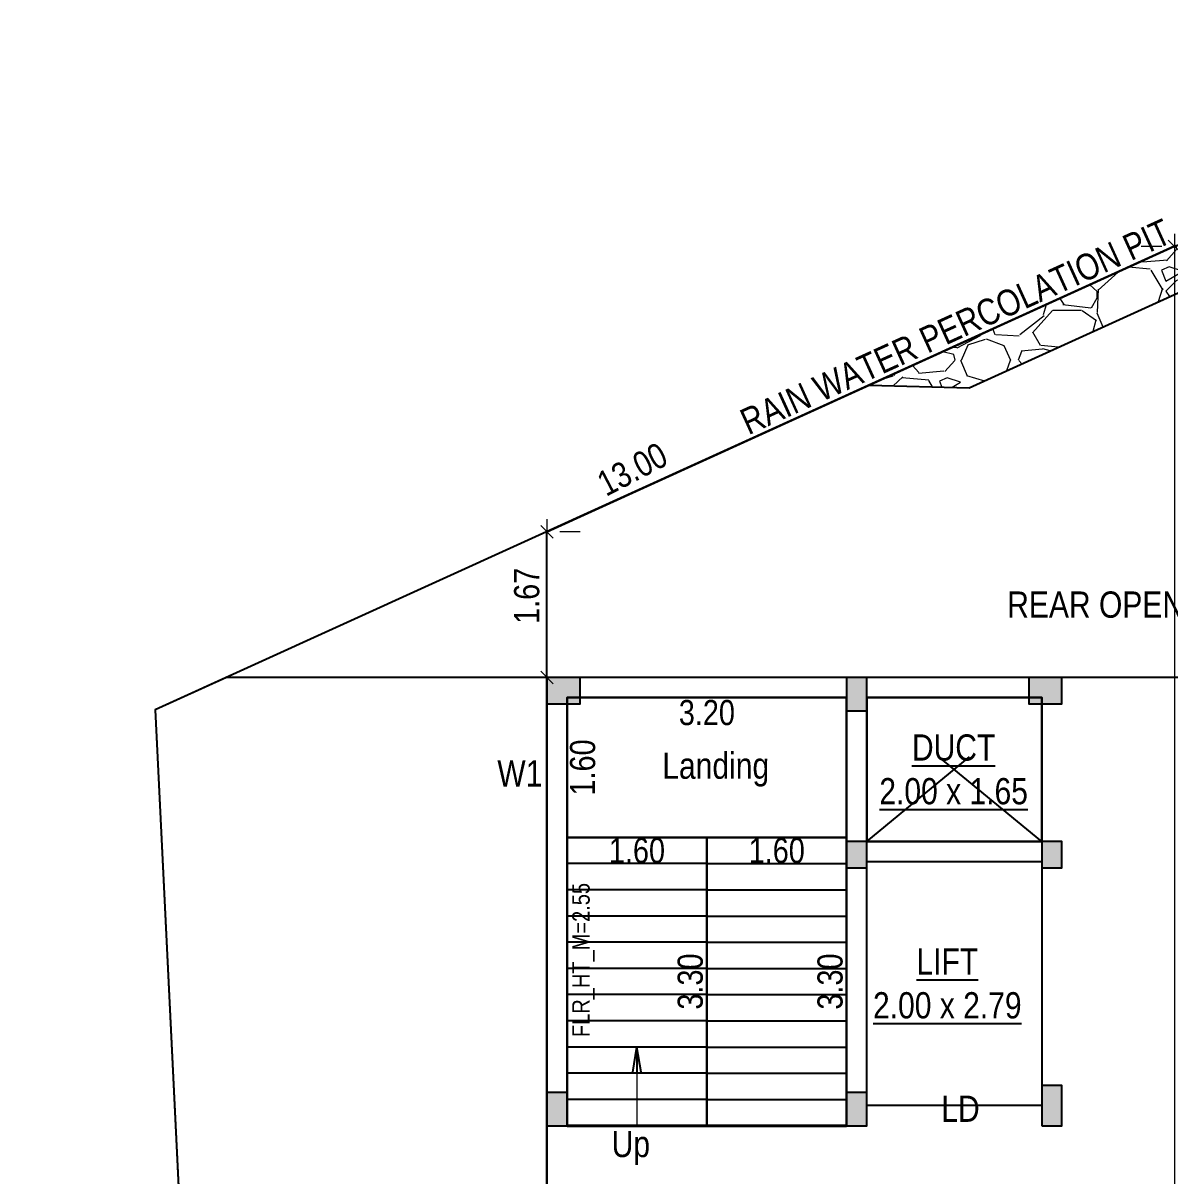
# Model space of a CAD drawing. Header units: metres. Extents: x 2865 to 2957, y -495 to -392.
# Drawn here: x 2865.32 to 2878.45, y -405.28 to -392.09 of the extents above; entities that cross this region are included whole.
import ezdxf
from ezdxf.enums import TextEntityAlignment as Align

# ---------------------------------------------------------------- set-up
doc = ezdxf.new("R2010")
doc.units = ezdxf.units.M
doc.header["$LTSCALE"] = 12.7
doc.linetypes.add('ACAD_ISO03W100', pattern=[30, 12, -18])
doc.layers.get('Defpoints').update_dxf_attribs({"color": 140})
for name, color, linetype, lineweight in [('A-Flor-Strs', 31, 'Continuous', 25), ('BLK_1_FLR_0_STAIR_2', 7, 'Continuous', 25), ('BLK_1_FLR_0_STAIR_2_FLIGHT_1', 7, 'Continuous', 25), ('BLK_1_FLR_0_STAIR_2_LANDING_1', 7, 'Continuous', 25)]:
    doc.layers.add(name, color=color, linetype=linetype, lineweight=lineweight)
for name, color, linetype in [('AS_AT_SITE', 7, 'Continuous'), ('BLK_0_FLR_0_COVERED_PARKING', 7, 'Continuous'), ('BLK_1_COVERED_AREA', 7, 'Continuous'), ('BLK_1_COVERED_AREA_DEDUCT', 7, 'Continuous'), ('BLK_1_FLR_0_BLT_UP_AREA_DEDUCT', 7, 'Continuous'), ('BLK_1_FLR_0_LIFT_2', 7, 'Continuous'), ('BLK_1_FLR_0_STILT', 7, 'Continuous'), ('BLK_1_LVL_0_BLDG_FOOT_PRINT', 7, 'Continuous'), ('BLK_1_LVL_0_REAR_SETBACK', 7, 'Continuous'), ('BLK_1_LVL_0_SIDE_SETBACK2', 7, 'Continuous'), ('BLK_1_MAX_HEIGHT_CAL_SET_BACK', 7, 'Continuous'), ('FMB_OR_PLR', 7, 'Continuous'), ('PLOT_BOUNDARY', 7, 'Continuous'), ('SUPER_IMPOSED', 7, 'Continuous')]:
    doc.layers.add(name, color=color, linetype=linetype)
doc.styles.add('Annotative', font='ARIALN.TTF')
doc.styles.get("Standard").update_dxf_attribs({"font": 'ARIALN.TTF'})
doc.dimstyles.new('BLD OUTER', dxfattribs={"dimscale": 0.096, "dimtxt": 3, "dimasz": 1.5, "dimexe": 1.523999999999999, "dimexo": 3.96875, "dimgap": 0.889, "dimtad": 0, "dimzin": 0, "dimdsep": 46, "dimtxsty": 'Annotative', "dimblk": 'OBLIQUE', "dimcen": 0, "dimdle": 1.5, "dimclrd": 256, "dimadec": 0, "dimazin": 0, "dimtfac": 1, "dimtofl": 0, "dimtmove": 0, "dimatfit": 3, "dimldrblk": 'OPEN', "dimfxl": 0, "dimtolj": 1, "dimtzin": 0, "dimlwd": 18, "dimlwe": 18, "dimarcsym": 0})

# ---------------------------------------------------------------- blocks, each defined once
blk = doc.blocks.new('*D39')
at = {"layer": 'Defpoints', "color": 0}
for p in [(2866.144562782311, -399.9851015735211), (2866.834725683247, -399.9513269000508), (2870.10960225955, -466.871243094036)]:
    blk.add_point(p, dxfattribs=at)
at = {"color": 0, "insert": (2868.154938905436, -433.4450596705136), "char_height": 0.288, "attachment_point": 5, "rotation": 272.8016627086662, "style": 'Annotative'}
blk.add_mtext('\\A1;67.00', dxfattribs=at)
blk = doc.blocks.new('_Oblique')
at = {"color": 0, "linetype": 'ByBlock', "lineweight": -2}
blk.add_line((-0.5, -0.5), (0.5, 0.5), dxfattribs=at)
blk = doc.blocks.new('_Open')
at = {"color": 0, "linetype": 'ByBlock', "lineweight": -2}
for p, q in [((-1, 0.1666666666666666), (0, 0)), ((-1, -0.1666666666666666), (0, 0)), ((0, 0), (-1, 0))]:
    blk.add_line(p, q, dxfattribs=at)
blk = doc.blocks.new('*D40')
at = {"layer": 'Defpoints', "color": 0}
for p in [(2878.358057997119, -393.9336186665048), (2866.533701186244, -399.374893949338), (2866.834725683249, -399.9513269000508)]:
    blk.add_point(p, dxfattribs=at)
at = {"color": 0, "insert": (2872.295367343182, -397.1979486537473), "char_height": 0.288, "attachment_point": 5, "rotation": 27.57443904271499, "style": 'Annotative'}
blk.add_mtext('\\A1;13.00', dxfattribs=at)
blk = doc.blocks.new('A$C1AA45CAD')
h = blk.add_hatch(color=256)
h.dxf.hatch_style = 1
h.paths.add_polyline_path([(0, 0), (-0.3000000000001819, 0), (-0.3000000000001819, -0.3799999999999954), (0, -0.3799999999999954)])
blk.add_lwpolyline([(-0.3000000000001819, -0.3799999999999954), (0, -0.3799999999999954), (0, 0), (-0.3000000000001819, 0)], close=True)
blk = doc.blocks.new('A$C42503FAB')
h = blk.add_hatch(color=256)
h.dxf.hatch_style = 1
h.paths.add_polyline_path([(-0.0945083332085233, 0.460000000000008), (-0.3245083332085414, 0.460000000000008), (-0.3245083332085414, 0), (-0.0945083332085233, 0)])
blk.add_lwpolyline([(-0.3245083332085414, 0), (-0.0945083332085233, 0), (-0.0945083332085233, 0.460000000000008), (-0.3245083332085414, 0.460000000000008)], close=True)
blk = doc.blocks.new('A$C1E8F6F30')
h = blk.add_hatch(color=256)
h.dxf.hatch_style = 1
h.paths.add_polyline_path([(0, 0), (-0.2300000000000182, 0), (-0.2300000000000182, -0.3799999999999954), (0, -0.3799999999999954)])
blk.add_lwpolyline([(-0.2300000000000182, -0.3799999999999954), (0, -0.3799999999999954), (0, 0), (-0.2300000000000182, 0)], close=True)
blk = doc.blocks.new('A$C75543A66')
h = blk.add_hatch(color=256)
h.dxf.hatch_style = 1
h.paths.add_polyline_path([(0, 0), (-0.2300000000000182, 0), (-0.2300000000000182, -0.3000000000000114), (0, -0.3000000000000114)])
blk.add_lwpolyline([(-0.2300000000000182, -0.3000000000000114), (0, -0.3000000000000114), (0, 0), (-0.2300000000000182, 0)], close=True)
blk = doc.blocks.new('*D73')
at = {"lineweight": 18}
for p, q in [((2871.31908841742, -397.7684189616407), (2871.31908841742, -398.2652644852233)), ((2871.31908841742, -399.7243376895334), (2871.31908841742, -399.0270793610759))]:
    blk.add_line(p, q, dxfattribs=at)
at = {"color": 0, "lineweight": 18}
for p, q in [((2871.700088417418, -397.9124189616407), (2871.46539241742, -397.9124189616407)), ((2871.700088417417, -399.5803376895334), (2871.46539241742, -399.5803376895334))]:
    blk.add_line(p, q, dxfattribs=at)
at = {"layer": 'Defpoints', "color": 0}
for p in [(2871.319088417418, -397.9124189616407), (2871.31908841742, -397.9124189616407), (2871.319088417418, -399.5803376895334)]:
    blk.add_point(p, dxfattribs=at)
at = {"lineweight": 18, "xscale": 0.144, "yscale": 0.144, "zscale": 0.144}
for p, rotation in [((2871.31908841742, -397.9124189616407), 90), ((2871.31908841742, -399.5803376895334), 270)]:
    blk.add_blockref('_Oblique', p, dxfattribs=dict(at, rotation=rotation))
at = {"color": 0, "insert": (2871.088826459683, -398.6461719231503), "char_height": 0.288, "attachment_point": 5, "rotation": 90, "style": 'Annotative'}
blk.add_mtext('\\A1;1.67', dxfattribs=at)
blk = doc.blocks.new('A$C43C371B0')
at = {"lineweight": 15}
h = blk.add_hatch(color=8, dxfattribs=at)
edge = h.paths.add_edge_path(flags=16)
edge.add_ellipse((3.388807397347641, -0.0123043984296674), major_axis=(8e-16, -0.0017700135246412), ratio=0.5000000000000201, start_angle=173.0751502554313, end_angle=255.4624209668984)
edge.add_line((3.387950725657923, -0.0118600985967499), (3.387950725657923, -0.0199703249223022))
edge.add_line((3.387950725657923, -0.0199703249222667), (3.386886605823701, -0.0199703249222667))
edge.add_line((3.386886605823703, -0.0199703249222667), (3.386886605823703, -0.0121806418020141))
edge.add_ellipse((3.385660495260089, -0.0130294447594208), major_axis=(-1.15e-14, -0.0025949672285884), ratio=0.5000000000015891, start_angle=109.0925986205925, end_angle=187.01384112175)
edge.add_line((3.385502060687692, -0.0104538964949903), (3.385502060687692, -0.0199300556754176))
edge.add_line((3.385502060687692, -0.019930055675446), (3.384458229791838, -0.019930055675446))
edge.add_line((3.384458229791838, -0.019930055675446), (3.384458229791838, -0.0261540704761645))
edge.add_line((3.384458229791838, -0.0261540704761574), (3.384156694191188, -0.0261540704761574))
edge.add_line((3.384156694191188, -0.0261540704761574), (3.384156694191188, -0.0270032344023346))
edge.add_ellipse((3.38979098583851, -0.0189201687979805), major_axis=(3.900000000000002e-14, -0.0138678375759633), ratio=0.5000000000006963, start_angle=-54.34775388682431, end_angle=-19.21211782841769)
edge.add_ellipse((3.388828551383863, -0.0205161243728656), major_axis=(8.1e-15, -0.0117983650967511), ratio=0.5000000000007048, start_angle=-12.92283698415955, end_angle=16.05023647543439)
edge.add_ellipse((3.389228371650155, -0.0232956022833246), major_axis=(3.01e-14, -0.008906147532986), ratio=0.5000000000006793, start_angle=16.05023647479652, end_angle=75.05840950048061)
edge.add_ellipse((3.386063495773996, -0.0217197796328401), major_axis=(3.377e-13, -0.0154285745998818), ratio=0.5000000000517408, start_angle=75.4649933675202, end_angle=87.696984258049)
edge.add_line((3.393771552101475, -0.0223397674097798), (3.393771552101475, -0.011083707516482))
edge.add_ellipse((3.394345938941639, -0.01108370751649), major_axis=(-1.5e-14, -0.0011487736803138), ratio=0.5000000000047502, start_angle=90.00000000037448, end_angle=270.00000000037454, ccw=False)
edge.add_line((3.3949203257818, -0.01108370751649), (3.3949203257818, -0.0234028755278937))
edge.add_ellipse((3.397823043199314, -0.0234028755278857), major_axis=(-1.900000000000001e-14, -0.0058054348350506), ratio=0.4999999999979634, start_angle=-89.99999999990638, end_angle=90.00000000009365)
edge.add_line((3.400725760616826, -0.0234028755278857), (3.400725760616857, -0.0112335091148932))
edge.add_ellipse((3.401258520152536, -0.0112335091149438), major_axis=(-1.91e-14, -0.0010655190713169), ratio=0.500000000005975, start_angle=90.00000000051472, end_angle=270.00000000051466, ccw=False)
edge.add_line((3.401791279688186, -0.0112335091149438), (3.401791279688186, -0.0200814680438715))
edge.add_ellipse((3.403511641734453, -0.02008146804382), major_axis=(-4.400000000000002e-15, -0.0034407240925084), ratio=0.4999999999997359, start_angle=-89.99999999996363, end_angle=90.00000000003637)
edge.add_line((3.405232003780721, -0.02008146804382), (3.405232003780721, -0.0142230980048552))
edge.add_ellipse((3.405764763316372, -0.0142230980048188), major_axis=(1.74e-14, -0.0010655190713442), ratio=0.5000000000068285, start_angle=90.00000000099811, end_angle=270.00000000099806, ccw=False)
edge.add_line((3.406297522852051, -0.0142230980048774), (3.406297522852022, -0.0178579857908847))
edge.add_ellipse((3.407076107043714, -0.017677889476909), major_axis=(2.15e-14, -0.0015675484224411), ratio=0.5000000000032794, start_angle=-83.40269467536585, end_angle=2.564718332569964)
edge.add_ellipse((3.406926775079802, -0.0168994358057972), major_axis=(2.46e-14, -0.0023732636858528), ratio=0.5000000000001799, start_angle=8.940072528035698, end_angle=73.41835781519403)
edge.add_ellipse((3.407073775213327, -0.0158473391639422), major_axis=(2.700000000000001e-14, -0.0026293373283213), ratio=0.4999999999986668, start_angle=369.3553144969657, end_angle=408.8733777427346, ccw=False)
edge.add_ellipse((3.407355248648207, -0.017851482403116), major_axis=(1.11e-14, -0.0006055828328566), ratio=0.4999999999885657, start_angle=277.7314498782182, end_angle=347.06751871070827, ccw=False)
edge.add_line((3.407055209755665, -0.0179329515341671), (3.407055209755665, -0.014223098004841))
edge.add_ellipse((3.405693052413699, -0.0142230980048774), major_axis=(-1.7e-14, -0.0027243146840337), ratio=0.4999999999973295, start_angle=90.0000000007141, end_angle=270.0000000007141)
edge.add_line((3.404330895071674, -0.0142230980048774), (3.404330895071674, -0.0200814680438422))
edge.add_ellipse((3.403849557500332, -0.02008146804382), major_axis=(1.17e-14, -0.0009626751426476), ratio=0.5000000000037791, start_angle=269.99999999965047, end_angle=449.9999999996505, ccw=False)
edge.add_line((3.403368219929019, -0.02008146804382), (3.403368219929019, -0.0112335091149216))
edge.add_ellipse((3.401074170661217, -0.0112335091148852), major_axis=(-1.3e-15, -0.004588098535578), ratio=0.4999999999998019, start_angle=89.99999999966744, end_angle=269.9999999996674)
edge.add_line((3.398780121393443, -0.0112335091149438), (3.398780121393443, -0.023402875527907))
edge.add_ellipse((3.398194890465529, -0.0234028755278857), major_axis=(8.5e-15, -0.0011704618557997), ratio=0.5000000000000001, start_angle=269.9999999997928, end_angle=449.9999999997928, ccw=False)
edge.add_line((3.397609659537672, -0.0234028755278564), (3.397609659537672, -0.0111835752489791))
edge.add_ellipse((3.394289969456556, -0.0111835752490155), major_axis=(1.4e-15, -0.0066393801621634), ratio=0.500000000000822, start_angle=89.99999999999412, end_angle=269.9999999999941)
edge.add_line((3.390970279375498, -0.0111835752490155), (3.390970279375498, -0.0232083265997503))
edge.add_ellipse((3.390495279375463, -0.0232083265997361), major_axis=(-4.1e-15, -0.0009500000000044), ratio=0.5000000000038295, start_angle=4.960156729794107e-10, end_angle=90.00000000012398, ccw=False)
edge.add_line((3.390495279375463, -0.0241583265997472), (3.389389100419124, -0.0241583265997472))
edge.add_ellipse((3.389389100419181, -0.0232083265997361), major_axis=(4.1e-15, -0.0009500000000044), ratio=0.5000000000038295, start_angle=269.99999999987597, end_angle=359.999999999504, ccw=False)
edge.add_line((3.388914100419147, -0.0232083265997361), (3.388914100419147, -0.0105472950778651))
edge.add_line((3.388914100419147, -0.0105472950778207), (3.388914100308581, -0.0105472968987162))
edge = h.paths.add_edge_path(flags=16)
edge.add_line((3.390491361462539, -0.0050850649343337), (3.389605562500596, -0.0070974063003302))
edge.add_line((3.389605562500597, -0.0070974063003675), (3.388004855251812, -0.0070974063003382))
edge.add_ellipse((3.387286787641759, -0.0080474063003209), major_axis=(-1.162e-13, -0.0017219129972759), ratio=0.499999999997678, start_angle=123.4845402447074, end_angle=146.515459765652)
edge.add_line((3.387761787641792, -0.0066112710801827), (3.387761787641792, -0.0046876760631056))
edge.add_ellipse((3.387286787641759, -0.0033294613336334), major_axis=(-1.18e-14, -0.0016574822024468), ratio=0.4999999999966286, start_angle=34.97077201851371, end_angle=325.0292279818956)
edge.add_line((3.386811787641752, -0.0046876760631278), (3.386811787641752, -0.0066112710802049))
edge.add_ellipse((3.387286787641816, -0.0080474063003786), major_axis=(-6.29e-14, -0.0017219129975083), ratio=0.5000000000049201, start_angle=213.484540244082, end_angle=236.5154597612832)
edge.add_line((3.386568720031704, -0.0070974063003675), (3.384968012782919, -0.0070974063003675))
edge.add_line((3.384968012782919, -0.0070974063003675), (3.384082213821005, -0.005085064934370999))
edge.add_ellipse((3.383725689710816, -0.0057128087000455), major_axis=(2.000000000000001e-15, -0.0009500000000062), ratio=0.5000000000033628, start_angle=131.3596094155073, end_angle=311.3596094155072)
edge.add_line((3.383369165600567, -0.0063405524656996), (3.38453866815532, -0.0089974063003249))
edge.add_line((3.38453866815532, -0.008997406300331998), (3.386568720031704, -0.0089974063003027))
edge.add_ellipse((3.387286787641759, -0.0080474063003209), major_axis=(-1.24e-14, -0.0017219129973528), ratio=0.4999999999993335, start_angle=-56.51545975980144, end_angle=56.51545976144636)
edge.add_line((3.388004855251841, -0.0089974063002742), (3.390034907128195, -0.0089974063003329))
edge.add_line((3.390034907128195, -0.008997406300331998), (3.391204409682977, -0.0063405524657068))
edge.add_ellipse((3.390847885572759, -0.0057128087000455), major_axis=(-3e-16, -0.0009500000000039), ratio=0.5000000000257468, start_angle=48.6403905841744, end_angle=228.6403905841744)
h.paths.add_polyline_path([(3.381271467237762, -0.0216986809991076), (3.381271467237704, -0.0094777699501138), (3.38306668847025, -0.0094777699501725), (3.383066688470193, -0.0216986809991653)], flags=16)
edge = h.paths.add_edge_path(flags=16)
edge.add_ellipse((3.380578844860428, -0.0180599518492821), major_axis=(-1.72e-14, -0.0009519649967388), ratio=0.4999999999933124, start_angle=2.0747847884194925e-09, end_angle=360.00000000207484, ccw=False)
edge = h.paths.add_edge_path(flags=16)
edge.add_ellipse((3.380578844860428, -0.0206017467135977), major_axis=(-1.72e-14, -0.0009519649967388), ratio=0.4999999999933124, start_angle=2.0747847884194925e-09, end_angle=360.00000000207484, ccw=False)
edge = h.paths.add_edge_path(flags=16)
edge.add_ellipse((3.380578844860428, -0.01558822547464), major_axis=(-1.6e-14, -0.0009519649967388), ratio=0.4999999999933122, start_angle=1.9214780877518933e-09, end_angle=360.0000000019213, ccw=False)
edge = h.paths.add_edge_path(flags=16)
edge.add_ellipse((3.380578844860428, -0.0131164991000263), major_axis=(-1.72e-14, -0.0009519649967388), ratio=0.4999999999933124, start_angle=2.0747847884194925e-09, end_angle=360.00000000207484, ccw=False)
edge = h.paths.add_edge_path(flags=16)
edge.add_ellipse((3.380578844860428, -0.0105747042357107), major_axis=(-1.72e-14, -0.0009519649967388), ratio=0.4999999999933124, start_angle=2.0747847884194925e-09, end_angle=360.00000000207484, ccw=False)
edge = h.paths.add_edge_path()
edge.add_ellipse((3.393404252355917, -9e-16), major_axis=(-1.32e-14, -0.0367015008215058), ratio=0.5000000000000496, start_angle=-89.99999999998971, end_angle=90.00000000001029, ccw=False)
edge.add_line((3.375053501945163, -9e-16), (3.411755002766643, -9e-16))
blk = doc.blocks.new('A$C3D04333F')
at = {"xscale": -1}
blk.add_blockref('A$C43C371B0', (3.754807885192348, 1.25), dxfattribs=at)
blk = doc.blocks.new('*D95')
at = {"layer": 'Defpoints', "color": 0, "linetype": 'Continuous'}
for p in [(2873.149088417418, -401.4103376895349), (2872.960445885951, -404.7103376895348), (2873.149088417418, -404.7103376895348)]:
    blk.add_point(p, dxfattribs=at)
at = {"layer": 'BLK_1_FLR_0_STAIR_2_FLIGHT_1', "color": 0, "linetype": 'Continuous', "lineweight": 25, "insert": (2872.960445885951, -403.0603376895355), "char_height": 0.288, "attachment_point": 5, "rotation": 90, "style": 'Annotative'}
blk.add_mtext('\\A1;3.30', dxfattribs=at)
blk = doc.blocks.new('*D96')
at = {"layer": 'Defpoints', "color": 0}
for p in [(2871.549088417417, -399.8103376895349), (2871.728673421561, -399.8103376895349), (2871.549088417417, -401.4103376895349)]:
    blk.add_point(p, dxfattribs=at)
at = {"layer": 'BLK_1_FLR_0_STAIR_2_LANDING_1', "color": 0, "insert": (2871.728673421561, -400.6103376895356), "char_height": 0.288, "attachment_point": 5, "rotation": 90, "style": 'Annotative'}
blk.add_mtext('\\A1;1.60', dxfattribs=at)
blk = doc.blocks.new('*D97')
at = {"layer": 'Defpoints', "color": 0}
for p in [(2871.549088417417, -399.8103376895347), (2874.749090017417, -399.8103376895347), (2874.749090017417, -399.9836993534078)]:
    blk.add_point(p, dxfattribs=at)
at = {"layer": 'BLK_1_FLR_0_STAIR_2_LANDING_1', "color": 0, "insert": (2873.149089217417, -399.9836993534078), "char_height": 0.288, "attachment_point": 5, "style": 'Annotative'}
blk.add_mtext('\\A1;3.20', dxfattribs=at)
blk = doc.blocks.new('*D93')
at = {"layer": 'Defpoints', "color": 0, "linetype": 'Continuous'}
for p in [(2871.549088417417, -401.4103376895346), (2873.149088417417, -401.4103376895346), (2871.549088417417, -401.5618903993628)]:
    blk.add_point(p, dxfattribs=at)
at = {"layer": 'BLK_1_FLR_0_STAIR_2_FLIGHT_1', "color": 0, "linetype": 'Continuous', "lineweight": 25, "insert": (2872.349088417416, -401.5618903993628), "char_height": 0.288, "attachment_point": 5, "style": 'Annotative'}
blk.add_mtext('\\A1;1.60', dxfattribs=at)
blk = doc.blocks.new('*D94')
at = {"layer": 'Defpoints', "color": 0, "linetype": 'Continuous'}
for p in [(2873.149088417417, -401.4103376895346), (2874.749090017417, -401.4103376895346), (2873.149088417417, -401.5622471329956)]:
    blk.add_point(p, dxfattribs=at)
at = {"layer": 'BLK_1_FLR_0_STAIR_2_FLIGHT_1', "color": 0, "linetype": 'Continuous', "lineweight": 25, "insert": (2873.949089217417, -401.5622471329956), "char_height": 0.288, "attachment_point": 5, "style": 'Annotative'}
blk.add_mtext('\\A1;1.60', dxfattribs=at)
blk = doc.blocks.new('*D92')
at = {"layer": 'Defpoints', "color": 0, "linetype": 'Continuous'}
for p in [(2874.749090017417, -401.4103376895349), (2874.560447485951, -404.7103376895348), (2874.749090017417, -404.7103376895348)]:
    blk.add_point(p, dxfattribs=at)
at = {"layer": 'BLK_1_FLR_0_STAIR_2_FLIGHT_1', "color": 0, "linetype": 'Continuous', "lineweight": 25, "insert": (2874.560447485951, -403.0603376895355), "char_height": 0.288, "attachment_point": 5, "rotation": 90, "style": 'Annotative'}
blk.add_mtext('\\A1;3.30', dxfattribs=at)
blk = doc.blocks.new('*D117')
at = {"layer": 'BLK_1_MAX_HEIGHT_CAL_SET_BACK', "lineweight": 18}
for p, q in [((2878.502515323886, -394.502325870422), (2878.502515323886, -427.3397086088996)), ((2878.502515323886, -461.1005869872135), (2878.502515323886, -428.2632042487358))]:
    blk.add_line(p, q, dxfattribs=at)
at = {"layer": 'BLK_1_MAX_HEIGHT_CAL_SET_BACK', "color": 0, "lineweight": 18}
for p, q in [((2878.121515323886, -394.646325870422), (2878.356211323886, -394.646325870422)), ((2878.121515323886, -460.9565869872135), (2878.356211323886, -460.9565869872135))]:
    blk.add_line(p, q, dxfattribs=at)
at = {"layer": 'Defpoints', "color": 0}
for p in [(2878.502515323886, -394.646325870422), (2878.502515323886, -460.9565869872135), (2878.502515323886, -460.9565869872135)]:
    blk.add_point(p, dxfattribs=at)
at = {"layer": 'BLK_1_MAX_HEIGHT_CAL_SET_BACK', "lineweight": 18, "xscale": 0.144, "yscale": 0.144, "zscale": 0.144}
for p, rotation in [((2878.502515323886, -394.646325870422), 90), ((2878.502515323886, -460.9565869872135), 270)]:
    blk.add_blockref('_Oblique', p, dxfattribs=dict(at, rotation=rotation))
at = {"layer": 'BLK_1_MAX_HEIGHT_CAL_SET_BACK', "color": 0, "insert": (2878.502515323885, -427.8014564288183), "char_height": 0.288, "attachment_point": 5, "rotation": 90, "style": 'Annotative'}
blk.add_mtext('\\A1;66.31', dxfattribs=at)

msp = doc.modelspace()

# ---------------------------------------------------------------- hatches: boundary and pattern name
at = {"lineweight": 15}
h = msp.add_hatch(dxfattribs=at)
h.set_pattern_fill('GRAVEL', color=8, scale=0.05)
h.set_pattern_definition([(228.0127875, (187.3912905794326, -220.6964309783737), (-10.1600000007979, -11.42999999929089), [0.17086072, -16.9152418197825]), (184.969741, (187.2769905794326, -220.8234309783736), (15.23999999397025, 1.270000072348961), [0.2932023599999996, -29.02702444676198]), (132.5104471, (186.9848905794326, -220.8488309783736), (12.70000000536374, -13.96999999512298), [0.20674076, -20.46736139705]), (267.273689, (186.4895905794326, -221.1663309783737), (1.270000002659862, 25.39999999986657), [0.2670022599999997, -26.43321871286898]), (292.83365418, (186.4768905794326, -221.4330309783736), (-6.350000000531704, 15.23999999977773), [0.2618168499999997, -25.91990387267198]), (357.2736889999999, (186.5784905794326, -221.6743309783737), (-25.39999999986657, 1.270000002659864), [0.2670022599999997, -26.43321871286898]), (37.69424047, (186.8451905794326, -221.6870309783736), (-16.50999999926795, -12.7000000009502), [0.35309683, -34.95655765712351]), (72.25532837, (187.1245905794326, -221.4711309783737), (8.890000002389646, 27.93999999923943), [0.33335976, -33.0026283009525]), (121.42956562, (187.2261905794326, -221.1536309783737), (-10.16000000144156, 16.50999999911301), [0.2679065, -26.52277284935601]), (175.2363583, (187.0864905794326, -220.9250309783736), (13.96999999979976, -1.270000002194628), [0.3058566399999997, -14.98696847499999]), (222.3974378, (186.7816905794326, -220.8996309783736), (-15.23999999951233, -13.97000000053199), [0.3955389600000001, -39.15838625608851]), (138.81407483, (187.7468905794326, -221.1790309783737), (-8.889999999466754, 7.620000000619591), [0.13500227, -13.365282912172]), (171.4692344, (187.6452905794326, -221.0901309783736), (16.51000000044483, -2.539999997118671), [0.25684099, -25.42731949852]), (225, (187.3912905794326, -221.0520309783736), (-2e-16, -1.270000000000119), [0.17960467, -1.616446554214]), (203.19859051, (187.3023905794326, -220.8996309783736), (6.350000000173045, 2.539999999554666), [0.0967206599999999, -9.575311184446988]), (291.80140949, (187.2134905794326, -220.9377309783736), (-1.270000000265747, 3.809999999911436), [0.13678281, -6.702376495]), (30.96375653, (187.2642905794326, -221.0647309783736), (3.810000000093191, 2.539999999860562), [0.2221598299999998, -7.183149076454995]), (161.56505118, (187.4547905794326, -220.9504309783736), (2.540000000066291, -1.269999999866876), [0.16064357, -3.855449058413999]), (16.389540334, (186.4768905794326, -220.9377309783736), (12.70000000000007, 3.810000000000121), [0.225044, -22.2794133362695]), (70.34617594, (186.6927905794326, -220.8742309783736), (-5.080000000464657, -13.9699999998352), [0.18879947, -18.6911078391]), (293.19859051, (187.4547905794326, -220.6964309783737), (-2.539999999556631, 6.350000000177642), [0.1934400499999999, -9.478591794446988]), (343.6104596700001, (187.5309905794326, -220.8742309783736), (-12.70000000026614, 3.809999999111429), [0.2250439999999998, -22.27941333626998]), (339.44395478, (186.4768905794326, -221.7251309783736), (-6.349999999999932, 2.540000000000105), [0.2170175999999998, -10.63386715655299]), (294.7751406, (186.6800905794326, -221.8013309783736), (-6.350000007558465, 13.96999999656363), [0.18183606, -18.00179669036]), (66.80140949, (187.4674905794326, -221.9664309783736), (2.539999999601149, 6.350000000159651), [0.19344005, -9.478591794446997]), (17.35402464, (187.5436905794326, -221.7886309783736), (-16.50999999967151, -5.080000001066232), [0.21289137, -21.0761879901]), (69.44395478, (186.8451905794326, -221.9664309783736), (-2.54000000004423, -6.349999999982317), [0.1085088, -10.742375956553]), (101.3099324739999, (187.3912905794326, -221.9664309783736), (-1.2700000000002, 5.080000000000184), [0.0647573, -6.410997482263001]), (165.963756532, (187.3785905794326, -221.9029309783736), (3.809999999999756, -1.269999999999932), [0.26181685, -4.9745272945345]), (186.00900596, (187.1245905794326, -221.8394309783736), (12.69999999993268, 1.270000000664676), [0.2426334999999998, -24.02068243166848]), (303.69006753, (187.2642905794326, -221.1790309783737), (-1.270000000176484, 2.53999999991185), [0.18316194, -4.39588817984]), (353.15722659, (187.3658905794326, -221.3314309783736), (21.59000000013284, -2.539999998869697), [0.31977838, -31.6580045325155]), (60.9453959, (187.6833905794326, -221.3695309783736), (-5.080000000139843, -8.889999999920127), [0.13075412, -12.944696159055]), (90, (187.7468905794326, -221.2552309783736), (-1.27, 1.27), [0.0762, -1.193799999999999]), (120.25643716, (187.0991905794326, -221.8013309783736), (5.079999999378582, -8.890000000354897), [0.17643348, -17.4669703866]), (48.01278749999999, (187.0102905794326, -221.6489309783737), (10.16000000083767, 11.4299999992551), [0.3417214400000001, -16.7443810997825]), (0, (187.2388905794326, -221.3949309783736), (1.27, 1.27), [0.3302, -0.9398]), (325.3048465, (187.5690905794326, -221.3949309783736), (12.70000000481076, -8.889999993127288), [0.20080478, -19.87965836207]), (254.0546040999999, (187.7341905794326, -221.5092309783736), (-1.269999999911278, -5.080000000022373), [0.18491454, -9.060825019386]), (207.64597536, (187.6833905794326, -221.6870309783736), (-24.13000000088667, -12.69999999831538), [0.3010725499999997, -29.80623221146898]), (175.42607874, (187.4166905794326, -221.8267309783736), (-16.50999999999941, 1.269999999999739), [0.31851473, -31.53292322812])])
h.paths.add_polyline_path([(2876.150872564275, -396.2648634284911), (2878.66925375742, -395.1200070053463), (2886.262750325981, -393.2178727629676), (2886.262750325981, -392.7024244551625), (2878.502515323885, -394.6463258704218), (2875.010491005917, -396.2340466961202)])

# ---------------------------------------------------------------- linework, layer by layer
at = {"color": 1}
msp.add_lwpolyline([(2886.262750325981, -392.7024244551625), (2878.502515323885, -394.6463258704218), (2866.834725683249, -399.951326900051), (2870.10960225955, -466.871243094036), (2886.262750325981, -468.1024244551625)], close=True, dxfattribs=at)
msp.add_lwpolyline([(2886.262750325981, -392.7024244551625), (2878.502515323885, -394.6463258704218), (2866.834725683249, -399.951326900051), (2870.10960225955, -466.871243094036), (2886.262750325981, -468.1024244551625)], close=True, dxfattribs=at)
for points in [[(2876.150872564275, -396.2648634284911), (2878.66925375742, -395.1200070053463), (2886.262750325981, -393.2178727629676), (2886.262750325981, -392.7024244551625), (2878.502515323885, -394.6463258704218), (2875.010491005917, -396.2340466961202)], [(2871.319088417417, -460.9565869872133), (2884.762750325981, -460.9565869872133), (2884.762750325981, -399.5803376895347), (2871.319088417417, -399.5803376895332)], [(2871.549088417417, -401.4103376895345), (2874.749090017417, -401.4103376895345), (2874.749090017417, -399.8103376895346), (2871.549088417417, -399.8103376895346)], [(2871.549088417417, -401.4103376895345), (2873.149090017417, -401.4103376895345), (2873.149090017417, -404.7103376895345), (2871.549088417417, -404.7103376895345)], [(2873.149090017417, -401.4103376895345), (2874.749090017417, -401.4103376895345), (2874.749090017417, -404.7103376895345), (2873.149090017417, -404.7103376895345)]]:
    msp.add_lwpolyline(points, close=True)
msp.add_lwpolyline([(2874.749090017417, -404.7103376895345), (2874.749090017417, -399.8103376895346), (2871.549088417417, -399.8103376895346), (2871.549088417417, -404.7103376895345), (2873.149090017417, -404.7103376895345), (2873.149088417417, -401.4103376895345), (2873.149090017417, -404.7103376895345), (2874.749090017417, -404.7103376895345)])
at = {"linetype": 'ACAD_ISO03W100', "ltscale": 0.01}
for points in [[(2876.982750325981, -401.4573376895346), (2874.979088417417, -399.8103376895347)], [(2874.979088417417, -401.4573376895346), (2876.982750325981, -399.8103376895347)]]:
    msp.add_lwpolyline(points, dxfattribs=at)
at = {"layer": 'A-Flor-Strs', "color": 32, "linetype": 'Continuous', "lineweight": 35}
for p, q in [((2871.549088417417, -404.7103376895345), (2873.149088417417, -404.7103376895345)), ((2873.149090017417, -404.7103376895345), (2874.749090017417, -404.7103376895345))]:
    msp.add_line(p, q, dxfattribs=at)
at = {"layer": 'A-Flor-Strs', "color": 31, "linetype": 'Continuous', "lineweight": 25}
for points in [[(2873.149088417417, -401.4103376895345), (2871.549088417417, -401.4103376895345)], [(2873.149090017417, -401.4103376895345), (2874.749090017417, -401.4103376895345)], [(2873.149088417417, -401.7103376895345), (2871.549088417417, -401.7103376895345)], [(2873.149090017417, -401.7103376895345), (2874.749090017417, -401.7103376895345)], [(2873.149088417417, -402.0103376895345), (2871.549088417417, -402.0103376895345)], [(2873.149090017417, -402.0103376895345), (2874.749090017417, -402.0103376895345)], [(2873.149088417417, -402.3103376895345), (2871.549088417417, -402.3103376895345)], [(2873.149090017417, -402.3103376895345), (2874.749090017417, -402.3103376895345)], [(2873.149088417417, -402.6103376895346), (2871.549088417417, -402.6103376895346)], [(2873.149090017417, -402.6103376895346), (2874.749090017417, -402.6103376895346)], [(2873.149088417417, -402.9103376895346), (2871.549088417417, -402.9103376895346)], [(2873.149090017417, -402.9103376895346), (2874.749090017417, -402.9103376895346)], [(2873.149088417417, -403.2103376895346), (2871.549088417417, -403.2103376895346)], [(2873.149090017417, -403.2103376895346), (2874.749090017417, -403.2103376895346)], [(2873.149088417417, -403.5103376895346), (2871.549088417417, -403.5103376895346)], [(2873.149090017417, -403.5103376895346), (2874.749090017417, -403.5103376895346)], [(2873.149088417417, -403.8103376895346), (2871.549088417417, -403.8103376895346)], [(2873.149090017417, -403.8103376895346), (2874.749090017417, -403.8103376895346)], [(2873.149088417417, -404.1103376895345), (2871.549088417417, -404.1103376895345)], [(2873.149090017417, -404.1103376895345), (2874.749090017417, -404.1103376895345)], [(2873.149088417417, -404.4103376895345), (2871.549088417417, -404.4103376895345)], [(2873.149090017417, -404.4103376895345), (2874.749090017417, -404.4103376895345)], [(2873.149088417417, -404.7103376895345), (2871.549088417417, -404.7103376895345)], [(2873.149090017417, -404.7103376895345), (2874.749090017417, -404.7103376895345)]]:
    msp.add_lwpolyline(points, dxfattribs=at)
at = {"layer": 'AS_AT_SITE', "color": 6}
msp.add_lwpolyline([(2886.262750325981, -392.7024244551625), (2878.502515323885, -394.6463258704218), (2866.834725683249, -399.951326900051), (2870.10960225955, -466.871243094036), (2886.262750325981, -468.1024244551625)], close=True, dxfattribs=at)
at = {"layer": 'BLK_0_FLR_0_COVERED_PARKING', "color": 173}
msp.add_lwpolyline([(2871.319088417418, -460.9565869872133), (2884.762750325982, -460.9565869872133), (2884.762750325982, -399.5803376895347), (2871.319088417418, -399.5803376895332)], close=True, dxfattribs=at)
at = {"layer": 'BLK_1_COVERED_AREA', "color": 140}
msp.add_lwpolyline([(2871.319088417418, -460.9565869872133), (2884.762750325982, -460.9565869872133), (2884.762750325982, -399.5803376895347), (2871.319088417418, -399.5803376895332)], close=True, dxfattribs=at)
at = {"layer": 'BLK_1_COVERED_AREA_DEDUCT', "color": 140}
msp.add_lwpolyline([(2876.982750325981, -401.4573376895346), (2874.979089217418, -401.4573376895346), (2874.979089217418, -399.8103383471308), (2876.982750325981, -399.8103383471308)], close=True, dxfattribs=at)
at = {"layer": 'BLK_1_FLR_0_BLT_UP_AREA_DEDUCT', "color": 18}
msp.add_lwpolyline([(2874.979088417417, -401.4573376895347), (2876.982750325981, -401.4573376895347), (2876.982750325981, -399.8103376895347), (2874.979088417417, -399.8103376895347)], close=True, dxfattribs=at)
at = {"layer": 'BLK_1_FLR_0_LIFT_2', "color": 30}
msp.add_lwpolyline([(2874.979088417417, -401.6873376895346), (2876.982750325981, -401.6873376895346), (2876.982750325981, -404.4803376895345), (2874.979088417417, -404.4803376895345)], close=True, dxfattribs=at)
at = {"layer": 'BLK_1_FLR_0_STAIR_2', "color": 1}
msp.add_lwpolyline([(2871.549088417417, -404.7103376895346), (2871.549088417417, -399.8103376895347), (2874.749090017417, -399.8103376895347), (2874.749090017417, -404.7103376895346), (2873.149088417417, -404.7103376895346), (2873.149090017416, -401.4103376895346), (2873.149088417417, -404.7103376895346), (2871.549088417417, -404.7103376895346)], dxfattribs=at)
at = {"layer": 'BLK_1_FLR_0_STAIR_2_FLIGHT_1', "color": 7, "linetype": 'Continuous', "lineweight": 35}
for p, q in [((2873.149090017416, -404.7103376895346), (2871.549090017417, -404.7103376895346)), ((2874.749090017417, -404.7103376895346), (2873.149090017416, -404.7103376895346))]:
    msp.add_line(p, q, dxfattribs=at)
at = {"layer": 'BLK_1_FLR_0_STAIR_2_FLIGHT_1', "color": 7, "linetype": 'Continuous', "lineweight": 25}
for points in [[(2873.149090017416, -401.4103376895346), (2871.549090017417, -401.4103376895346)], [(2873.149090017416, -401.4103376895346), (2874.749090017417, -401.4103376895346)], [(2873.149090017416, -401.7103376895346), (2871.549090017417, -401.7103376895346)], [(2873.149090017416, -401.7103376895346), (2874.749090017417, -401.7103376895346)], [(2873.149090017416, -402.0103376895346), (2871.549090017417, -402.0103376895346)], [(2873.149090017416, -402.0103376895346), (2874.749090017417, -402.0103376895346)], [(2873.149090017416, -402.3103376895346), (2871.549090017417, -402.3103376895346)], [(2873.149090017416, -402.3103376895346), (2874.749090017417, -402.3103376895346)], [(2873.149090017416, -402.6103376895346), (2871.549090017417, -402.6103376895346)], [(2873.149090017416, -402.6103376895346), (2874.749090017417, -402.6103376895346)], [(2873.149090017416, -402.9103376895346), (2871.549090017417, -402.9103376895346)], [(2873.149090017416, -402.9103376895346), (2874.749090017417, -402.9103376895346)], [(2873.149090017416, -403.2103376895346), (2871.549090017417, -403.2103376895346)], [(2873.149090017416, -403.2103376895346), (2874.749090017417, -403.2103376895346)], [(2873.149090017416, -403.5103376895346), (2871.549090017417, -403.5103376895346)], [(2873.149090017416, -403.5103376895346), (2874.749090017417, -403.5103376895346)], [(2873.149090017416, -403.8103376895346), (2871.549090017417, -403.8103376895346)], [(2873.149090017416, -403.8103376895346), (2874.749090017417, -403.8103376895346)], [(2873.149090017416, -404.1103376895346), (2871.549090017417, -404.1103376895346)], [(2873.149090017416, -404.1103376895346), (2874.749090017417, -404.1103376895346)], [(2873.149090017416, -404.4103376895346), (2871.549090017417, -404.4103376895346)], [(2873.149090017416, -404.4103376895346), (2874.749090017417, -404.4103376895346)], [(2873.149090017416, -404.7103376895346), (2871.549090017417, -404.7103376895346)], [(2873.149090017416, -404.7103376895346), (2874.749090017417, -404.7103376895346)]]:
    msp.add_lwpolyline(points, dxfattribs=at)
at = {"layer": 'BLK_1_FLR_0_STAIR_2_FLIGHT_1', "color": 7}
for points in [[(2873.149090017416, -401.4103376895346), (2871.549090017417, -401.4103376895346), (2871.549090017417, -404.7103376895346), (2873.149090017416, -404.7103376895346)], [(2874.749090017417, -401.4103376895346), (2873.149088417417, -401.4103376895346), (2873.149088417417, -404.7103376895346), (2874.749090017417, -404.7103376895346)]]:
    msp.add_lwpolyline(points, close=True, dxfattribs=at)
at = {"layer": 'BLK_1_FLR_0_STAIR_2_LANDING_1', "color": 7}
msp.add_lwpolyline([(2874.749090017417, -401.4103376895346), (2871.549088417417, -401.4103376895346), (2871.549088417417, -399.8103376895347), (2874.749090017417, -399.8103376895347)], close=True, dxfattribs=at)
at = {"layer": 'BLK_1_FLR_0_STILT', "color": 7}
msp.add_lwpolyline([(2871.319088417418, -460.9565869872133), (2884.762750325982, -460.9565869872133), (2884.762750325982, -399.5803376895347), (2871.319088417418, -399.5803376895332)], close=True, dxfattribs=at)
at = {"layer": 'BLK_1_LVL_0_BLDG_FOOT_PRINT', "color": 1}
msp.add_lwpolyline([(2871.319088417418, -460.9565869872133), (2884.762750325982, -460.9565869872133), (2884.762750325982, -399.5803376895347), (2871.319088417418, -399.5803376895332)], close=True, dxfattribs=at)
at = {"layer": 'BLK_1_LVL_0_REAR_SETBACK', "color": 11}
msp.add_lwpolyline([(2871.319088417418, -399.5803376895347), (2871.319088417418, -397.9124189616404), (2878.502515323885, -394.6463258704218), (2884.762750325982, -393.0781672158005), (2884.762750325981, -399.5803376895347)], close=True, dxfattribs=at)
at = {"layer": 'BLK_1_LVL_0_SIDE_SETBACK2', "color": 102}
msp.add_lwpolyline([(2869.820155263159, -460.9565869872133), (2871.319088417417, -460.9565869872133), (2871.31908841742, -399.5803376895334), (2867.650677281197, -399.5803376895347), (2866.834725683249, -399.951326900051)], close=True, dxfattribs=at)
at = {"layer": 'FMB_OR_PLR', "color": 70}
msp.add_lwpolyline([(2886.262750325981, -392.7024244551625), (2878.502515323885, -394.6463258704218), (2866.834725683249, -399.951326900051), (2870.10960225955, -466.871243094036), (2886.262750325981, -468.1024244551625)], close=True, dxfattribs=at)
at = {"layer": 'PLOT_BOUNDARY', "color": 70}
msp.add_lwpolyline([(2886.262750325981, -392.7024244551625), (2878.502515323885, -394.6463258704218), (2866.834725683249, -399.951326900051), (2870.10960225955, -466.871243094036), (2886.262750325981, -468.1024244551625)], close=True, dxfattribs=at)
at = {"layer": 'SUPER_IMPOSED', "color": 5}
msp.add_lwpolyline([(2886.262750325981, -392.7024244551625), (2878.502515323885, -394.6463258704218), (2866.834725683249, -399.951326900051), (2870.10960225955, -466.871243094036), (2886.262750325981, -468.1024244551625)], close=True, dxfattribs=at)

# ---------------------------------------------------------------- block references
at = {"rotation": 270}
for name, p in [('A$C1AA45CAD', (2871.699088417417, -399.880337689535)), ('A$C1AA45CAD', (2877.212750325981, -399.880337689535)), ('A$C3D04333F', (2879.38275032598, -400.4126241762403)), ('A$C3D04333F', (2881.88275032598, -400.4126241762403))]:
    msp.add_blockref(name, p, dxfattribs=at)
for name, p in [('A$C1E8F6F30', (2874.979089217418, -399.5803376895347)), ('A$C75543A66', (2874.979090017418, -401.4573376895346)), ('A$C75543A66', (2877.212751125981, -401.4573376895346)), ('A$C1E8F6F30', (2871.549089217417, -404.3303376895345)), ('A$C1E8F6F30', (2874.979089217418, -404.3303376895345)), ('A$C42503FAB', (2877.30725945919, -404.7103376895345)), ('A$C3D04333F', (2873.382749525981, -411.8465869872133)), ('A$C3D04333F', (2873.382749525981, -414.3465869872133)), ('A$C3D04333F', (2873.382749525981, -417.1465869872132)), ('A$C3D04333F', (2873.382749525981, -419.6465869872133)), ('A$C3D04333F', (2873.382749525981, -422.4465869872132)), ('A$C3D04333F', (2873.382749525981, -424.9465869872133)), ('A$C3D04333F', (2873.38275032598, -447.5565869872131)), ('A$C3D04333F', (2873.38275032598, -450.0565869872131)), ('A$C3D04333F', (2873.38275032598, -452.8565869872131)), ('A$C3D04333F', (2873.38275032598, -455.3565869872131)), ('A$C3D04333F', (2873.38275032598, -458.1565869872131)), ('A$C3D04333F', (2873.38275032598, -460.6565869872131))]:
    msp.add_blockref(name, p)

# ---------------------------------------------------------------- texts
at = {"style": 'Annotative'}
msp.add_text('RAIN WATER PERCOLATION PIT', height=0.3, rotation=24.48410988776875, dxfattribs=at).set_placement((2875.994763595338, -395.5656163329519), align=Align.MIDDLE_CENTER)
msp.add_text('W1', height=0.3, dxfattribs=at).set_placement((2871.008525791199, -400.6782480501271), align=Align.MIDDLE_CENTER)
for s, p in [('Landing', (2872.639148594902, -400.7397380988115)), ('LD', (2875.832357315299, -404.6657335561652)), ('Up', (2872.059285436078, -405.0690063601908))]:
    msp.add_text(s, height=0.3, dxfattribs=at).set_placement(p)
at = {"char_height": 0.3, "attachment_point": 5, "style": 'Annotative'}
for s, insert, width in [('REAR OPEN SPACE', (2878.228859815525, -398.7484333184125), 3.813339983419155), ('{\\LDUCT\\P2.00 x 1.65}', (2875.973369202445, -400.6338376895346), 1.981830954282031), ('{\\LLIFT\\P2.00 x 2.79}', (2875.901050666132, -403.0838376895347), 1.751830954282013)]:
    msp.add_mtext(s, dxfattribs=dict(at, insert=insert, width=width))
at = {"layer": 'BLK_1_FLR_0_STAIR_2', "color": 1, "insert": (2871.607963531555, -402.8136361380929), "char_height": 0.2, "width": 2.400000000000025, "attachment_point": 2, "rotation": 90}
msp.add_mtext('FLR_HT_M=2.55', dxfattribs=at)

# ---------------------------------------------------------------- dimensions: what is measured, and where the dimension line sits
for base, p1, p2, angle, override, picture, middle in [((2866.533701186244, -399.374893949338), (2878.358057997119, -393.9336186665049), (2866.834725683249, -399.951326900051), 207.57443904271665, {"dimtxt": 3, "dimpost": '\\X', "dimse1": 1, "dimse2": 1, "dimsd1": 1, "dimsd2": 1, "dimtmove": 2}, '*D40', (2872.295367343182, -397.1979486537473)), ((2871.31908841742, -397.9124189616407), (2871.319088417417, -399.5803376895332), (2871.319088417418, -397.9124189616405), 89.99999999996876, {"dimpost": '\\X', "dimtmove": 2}, '*D73', (2871.088826459683, -398.6461719231503)), ((2866.144562782311, -399.9851015735211), (2870.10960225955, -466.871243094036), (2866.834725683249, -399.951326900051), 92.80166270866505, {"dimtxt": 3, "dimpost": '\\X', "dimse1": 1, "dimse2": 1, "dimsd1": 1, "dimsd2": 1, "dimtmove": 2}, '*D39', (2868.154938905436, -433.4450596705136))]:
    dim = msp.add_linear_dim(base=base, p1=p1, p2=p2, angle=angle, dimstyle='BLD OUTER', override=override)
    dim.commit()
    dim.dimension.update_dxf_attribs({"geometry": picture, "text_midpoint": middle, "dimtype": 161})
at = {"layer": 'BLK_1_FLR_0_STAIR_2_FLIGHT_1', "color": 2, "linetype": 'Continuous', "lineweight": 25}
for p1, p2, distance, picture, middle in [((2873.149088417417, -401.4103376895346), (2871.549088417417, -401.4103376895346), 0.15155270982825186, '*D93', (2872.349088417416, -401.5618903993628)), ((2874.749090017417, -401.4103376895346), (2873.149088417417, -401.4103376895346), 0.15190944346102242, '*D94', (2873.949089217417, -401.5622471329956))]:
    dim = msp.add_aligned_dim(p1=p1, p2=p2, distance=distance, dimstyle='BLD OUTER', override={"dimpost": '\\X', "dimse1": 1, "dimse2": 1, "dimsd1": 1, "dimsd2": 1}, dxfattribs=at)
    dim.commit()
    dim.dimension.update_dxf_attribs({"geometry": picture, "text_midpoint": middle})
at = {"layer": 'BLK_1_FLR_0_STAIR_2_FLIGHT_1', "color": 1, "linetype": 'Continuous', "lineweight": 25}
for p1, p2, picture, middle in [((2873.149088417417, -401.4103376895346), (2873.149088417417, -404.7103376895346), '*D95', (2872.960445885951, -403.0603376895355)), ((2874.749090017417, -401.4103376895346), (2874.749090017417, -404.7103376895346), '*D92', (2874.560447485951, -403.0603376895355))]:
    dim = msp.add_aligned_dim(p1=p1, p2=p2, distance=-0.18864253146603005, dimstyle='BLD OUTER', override={"dimpost": '\\X', "dimse1": 1, "dimse2": 1, "dimsd1": 1, "dimsd2": 1}, dxfattribs=at)
    dim.commit()
    dim.dimension.update_dxf_attribs({"geometry": picture, "text_midpoint": middle})
at = {"layer": 'BLK_1_FLR_0_STAIR_2_LANDING_1', "color": 2}
dim = msp.add_aligned_dim(p1=(2871.549088417417, -401.4103376895346), p2=(2871.549088417417, -399.8103376895347), distance=-0.1795850041439735, dimstyle='BLD OUTER', override={"dimpost": '\\X', "dimse1": 1, "dimse2": 1, "dimsd1": 1, "dimsd2": 1}, dxfattribs=at)
dim.commit()
dim.dimension.update_dxf_attribs({"geometry": '*D96', "text_midpoint": (2871.728673421561, -400.6103376895356)})
at = {"layer": 'BLK_1_FLR_0_STAIR_2_LANDING_1', "color": 1}
dim = msp.add_aligned_dim(p1=(2871.549088417417, -399.8103376895347), p2=(2874.749090017417, -399.8103376895347), distance=-0.17336166387309504, dimstyle='BLD OUTER', override={"dimpost": '\\X', "dimse1": 1, "dimse2": 1, "dimsd1": 1, "dimsd2": 1}, dxfattribs=at)
dim.commit()
dim.dimension.update_dxf_attribs({"geometry": '*D97', "text_midpoint": (2873.149089217417, -399.9836993534078)})
at = {"layer": 'BLK_1_MAX_HEIGHT_CAL_SET_BACK', "color": 6}
dim = msp.add_aligned_dim(p1=(2878.502515323885, -394.6463258704218), p2=(2878.502515323885, -460.9565869872133), distance=1.3642420526593924e-12, dimstyle='BLD OUTER', override={"dimpost": '\\X'}, dxfattribs=at)
dim.commit()
dim.dimension.update_dxf_attribs({"geometry": '*D117', "text_midpoint": (2878.502515323885, -427.8014564288183)})

# ---------------------------------------------------------------- leaders
msp.add_leader([(2872.349089217417, -403.8103376895346), (2872.349089217417, -404.7103376895345)], dimstyle='BLD OUTER', override={"dimasz": 3, "dimgap": 0.889, "dimtad": 0})

doc.saveas('drawing.dxf')
